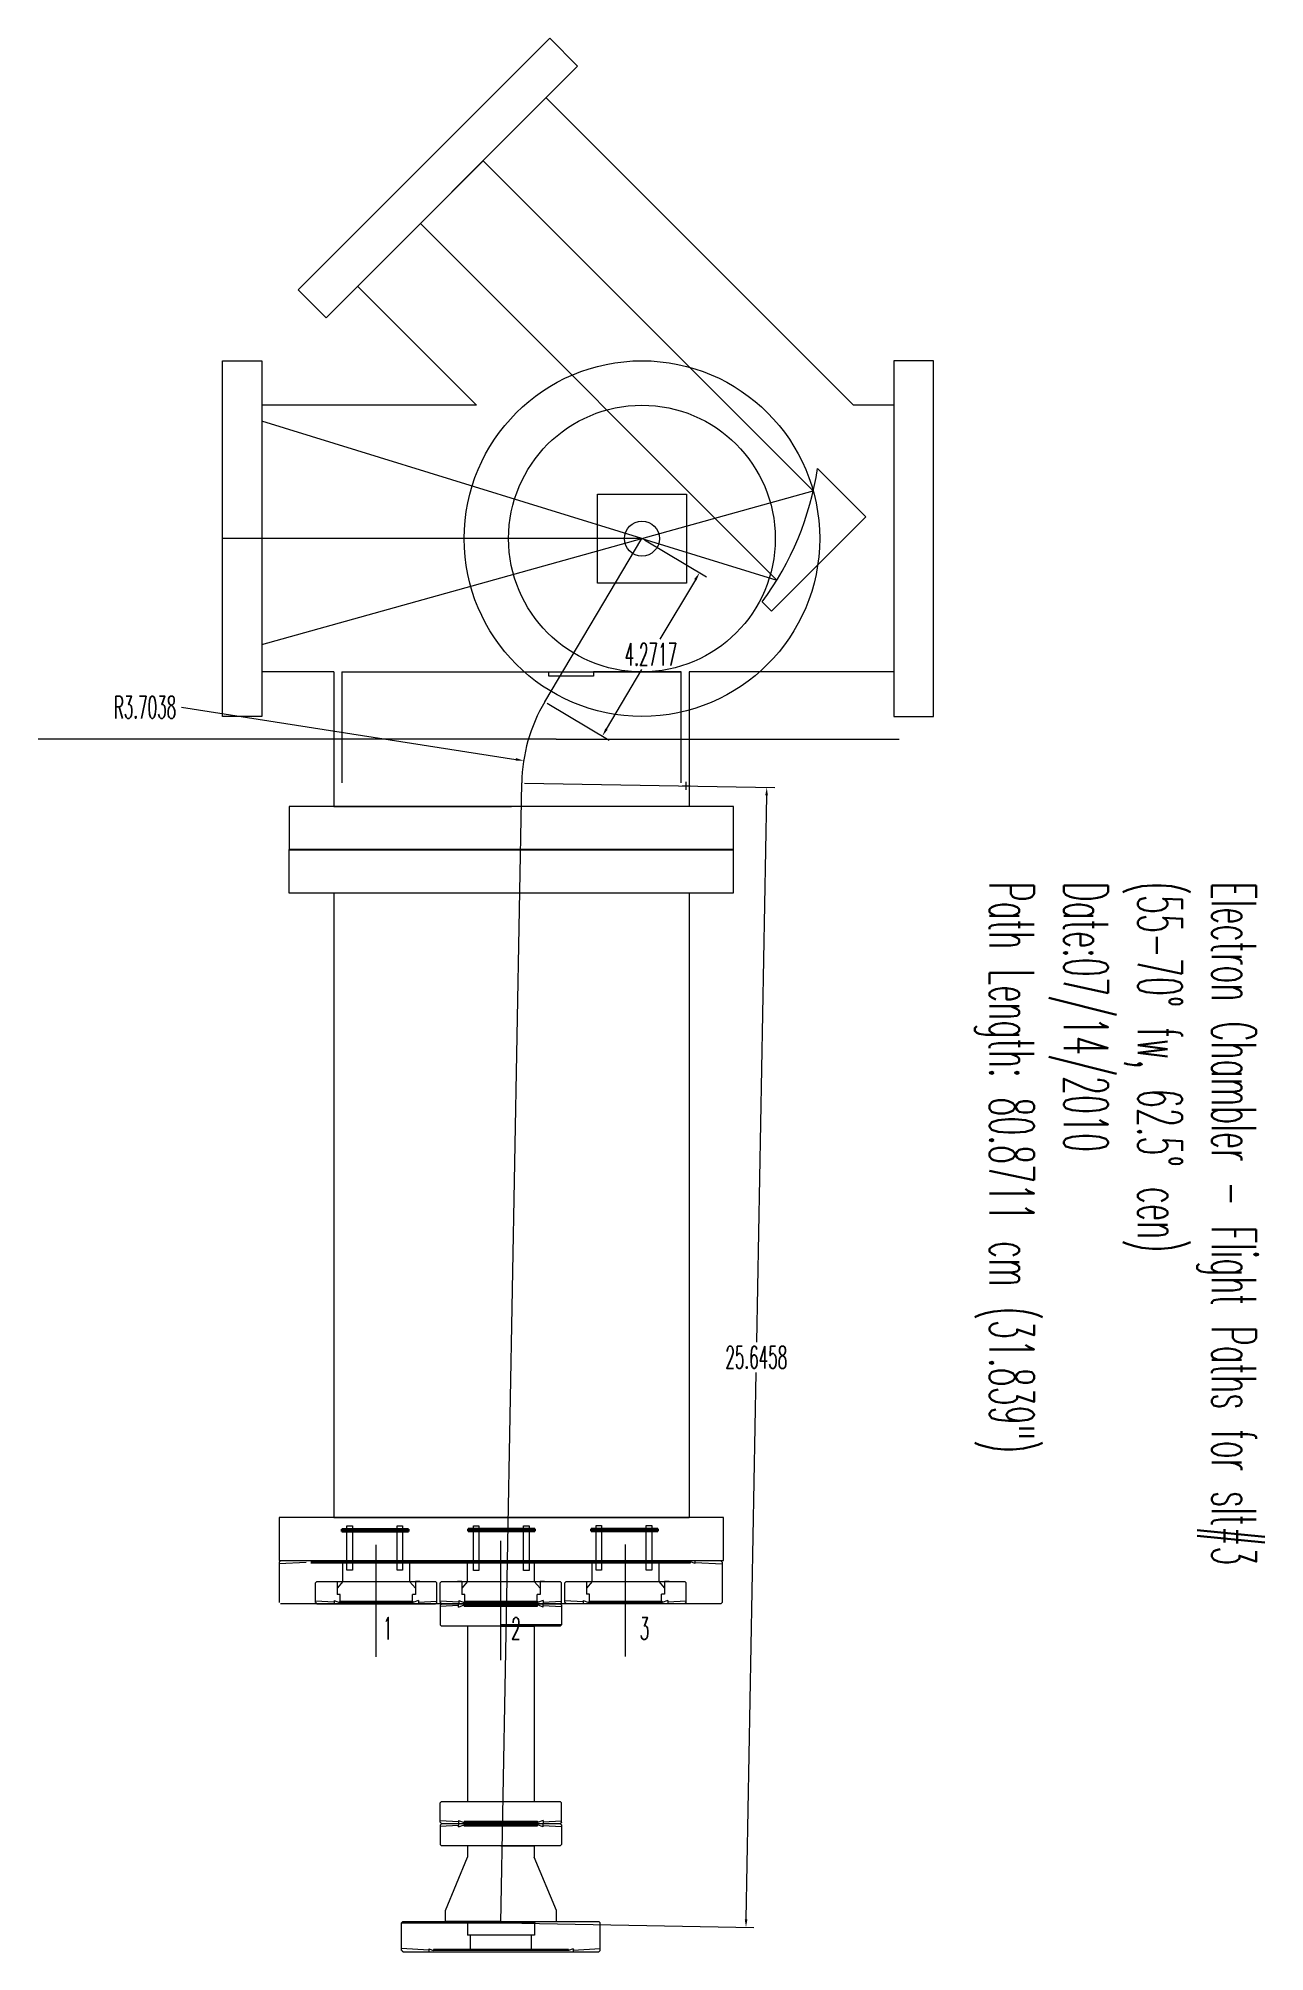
# Model space of a CAD drawing. Extents: x -68 to 52, y -55 to 1.
# Drawn here: x -67.6 to -40, y -54.8 to -11.75 of the extents above; entities that cross this region are included whole.
import ezdxf

# ---------------------------------------------------------------- set-up
doc = ezdxf.new("R2010")
doc.units = 0
doc.header["$LTSCALE"] = 0.1
doc.header["$MEASUREMENT"] = 0
doc.linetypes.add('DASHED', pattern=[0.75, 0.5, -0.25])
doc.linetypes.add('DOT', pattern=[0.25, 0, -0.25])
doc.layers.get('0').update_dxf_attribs({"linetype": 'CONTINUOUS'})
doc.layers.get('DEFPOINTS').update_dxf_attribs({"linetype": 'CONTINUOUS'})
doc.layers.add('3INCH', color=92, linetype='CONTINUOUS')
doc.layers.add('JUNK', color=150, linetype='CONTINUOUS')
doc.styles.get("Standard").update_dxf_attribs({"font": 'txt.shx', "width": 0.5, "height": 0.5})
doc.dimstyles.get("Standard").update_dxf_attribs({"dimtxt": 0.18, "dimasz": 0.18, "dimexe": 0.18, "dimexo": 0.0625, "dimgap": 0.09, "dimtad": 0, "dimtih": 1, "dimtoh": 1, "dimdec": 4, "dimzin": 0, "dimdsep": 46, "dimtxsty": 'Standard', "dimcen": 0.09, "dimadec": 0, "dimazin": 0, "dimtfac": 1, "dimtdec": 4, "dimtofl": 0, "dimtmove": 0, "dimatfit": 3, "dimfxl": 1, "dimtolj": 1, "dimtzin": 0, "dimarcsym": 0})

# ---------------------------------------------------------------- blocks, each defined once
blk = doc.blocks.new('0001')
at = {"color": 7, "linetype": 'Continuous'}
for p, q in [((29.169, 16.877), (29.199, 16.907)), ((29.169, 16.007), (29.169, 16.877)), ((29.199, 16.907), (39.109, 16.907)), ((39.139, 16.007), (39.139, 16.877)), ((29.779, 15.975), (29.169, 16.007)), ((29.169, 15.967), (29.169, 16.007)), ((29.199, 15.937), (29.169, 15.967)), ((29.199, 15.937), (39.109, 15.937)), ((29.779, 16.001), (29.884, 15.963)), ((29.779, 16.001), (29.779, 15.975)), ((29.779, 15.975), (29.779, 15.937)), ((38.424, 15.987), (29.884, 15.987)), ((29.884, 15.987), (29.884, 15.963)), ((38.424, 15.963), (29.884, 15.963)), ((38.529, 15.975), (39.139, 16.007)), ((39.139, 15.967), (39.109, 15.937)), ((39.139, 15.967), (39.139, 16.007))]:
    blk.add_line(p, q, dxfattribs=at)
blk = doc.blocks.new('A$C5B9C110C')
at = {"color": 7, "linetype": 'Continuous'}
for p, q in [((0, 2.7), (0, 0.03)), ((0.03, 2.73), (0.06, 2.73)), ((0.038, 2.316), (0.06, 2.73)), ((0.06, 2.73), (0.47, 2.73)), ((0.47, 2.73), (0.5, 2.7)), ((0.5, 2.7), (0.5, 0.03)), ((0.038, 2.315), (0, 2.315)), ((0.072, 2.316), (0.026, 2.19)), ((0.026, 0.54), (0.026, 2.19)), ((0.05, 2.19), (0.026, 2.19)), ((0.072, 2.316), (0.038, 2.316)), ((0.05, 0.54), (0.05, 2.19)), ((0.05, 2.177), (0.209, 2.177)), ((0.05, 0.54), (0.026, 0.54)), ((0.072, 0.414), (0.026, 0.54)), ((0.05, 0.552), (0.209, 0.552)), ((0.47, 0.485), (0.209, 0.485)), ((0.038, 0.415), (0, 0.415)), ((0.03, 0), (0.06, 0)), ((0.072, 0.414), (0.038, 0.414)), ((0.038, 0.414), (0.06, 0)), ((0.47, 0), (0.5, 0.03)), ((0.06, 0), (0.47, 0))]:
    blk.add_line(p, q, dxfattribs=at)
at = {"color": 2, "linetype": 'Continuous'}
for p, q in [((0.06, 2.727), (0.063, 2.73)), ((0.032, 0.525), (0.047, 0.54)), ((0.05, 0.543), (0.059, 0.552))]:
    blk.add_line(p, q, dxfattribs=at)
at = {"color": 0}
for p, q in [((0.5, 2.245), (0.209, 2.245)), ((0.209, 2.177), (0.209, 2.245)), ((0.209, 0.485), (0.209, 0.552)), ((0.5, 0.485), (0.209, 0.485))]:
    blk.add_line(p, q, dxfattribs=at)
at = {"color": 7, "linetype": 'Continuous'}
for points in [[(0, 2.7), (0.01, 2.71), (0.02, 2.72), (0.03, 2.73)], [(0.03, 0), (0.02, 0.01), (0.01, 0.02), (0, 0.03)]]:
    blk.add_spline(points, degree=3, dxfattribs=at)
blk = doc.blocks.new('002')
at = {"color": 0}
blk.add_line((10.795, 7.264), (10.795, 4.745), dxfattribs=at)
at = {"color": 0, "rotation": 270}
blk.add_blockref('A$C5B9C110C', (9.43, 6.071), dxfattribs=at)
blk = doc.blocks.new('275')
at = {"color": 0, "linetype": 'DOT'}
blk.add_line((18.38, 6.235), (18.48, 6.235), dxfattribs=at)
at = {"color": 0}
for p, q in [((18.48, 6.235), (18.48, 6.385)), ((18.61, 6.235), (18.48, 6.385)), ((18.61, 5.767), (18.61, 6.235)), ((20.11, 6.235), (20.24, 6.385)), ((20.11, 6.235), (20.11, 5.767))]:
    blk.add_line(p, q, dxfattribs=at)
blk.add_blockref('002', (8.565, 0.664), dxfattribs=at)
blk = doc.blocks.new('rod')
at = {"color": 0, "linetype": 'ByBlock'}
for p, q in [((15.52, 5.476), (15.644, 5.476)), ((15.52, 4.476), (15.52, 5.476)), ((15.644, 5.476), (15.644, 4.476)), ((15.644, 4.476), (15.52, 4.476))]:
    blk.add_line(p, q, dxfattribs=at)
blk = doc.blocks.new('Grid')
at = {"color": 0, "linetype": 'ByBlock', "lineweight": 53}
for p, q in [((21.53, 5.11), (23.03, 5.11)), ((21.53, 5.06), (21.53, 5.11)), ((23.03, 5.06), (21.53, 5.06)), ((23.03, 5.11), (23.03, 5.06))]:
    blk.add_line(p, q, dxfattribs=at)
at = {"color": 0, "linetype": 'ByBlock'}
for name, p in [('275', (2.895, 0.004)), ('rod', (6.144, 0.509)), ('rod', (7.271, 0.509))]:
    blk.add_blockref(name, p, dxfattribs=at)
blk = doc.blocks.new('01')
at = {"color": 0, "linetype": 'ByBlock'}
for p, q in [((-34.268, -17.596), (-34.268, -20.282)), ((-35.152, -19.368), (-35.252, -19.368)), ((-33.392, -19.368), (-33.292, -19.368)), ((-33.292, -19.368), (-33.392, -19.368))]:
    blk.add_line(p, q, dxfattribs=at)
at = {"color": 0, "linetype": 'DASHED'}
blk.add_line((-35.152, -19.368), (-35.252, -19.368), dxfattribs=at)
blk.add_line((-35.152, -19.368), (-35.252, -19.368), dxfattribs=at)
at = {"color": 0, "linetype": 'DOT'}
for p, q in [((-35.152, -19.368), (-35.252, -19.368)), ((-33.392, -19.368), (-33.292, -19.368))]:
    blk.add_line(p, q, dxfattribs=at)
at = {"color": 0}
blk.add_line((-33.392, -19.368), (-33.292, -19.368), dxfattribs=at)
at = {"color": 0, "linetype": 'ByBlock', "lineweight": 53}
for p, q in [((-35.034, -20.499), (-33.534, -20.499)), ((-35.034, -20.549), (-35.034, -20.499)), ((-33.534, -20.549), (-35.034, -20.549)), ((-33.534, -20.499), (-33.534, -20.549))]:
    blk.add_line(p, q, dxfattribs=at)
at = {"color": 0, "linetype": 'DOT', "flags": 128}
blk.add_lwpolyline([(-35.252, -19.368), (-35.152, -19.368)], dxfattribs=at)
for p in [(-59.328, -25.609), (-53.722, -25.605)]:
    blk.add_blockref('Grid', p)
at = {"color": 0, "linetype": 'ByBlock'}
for name, p in [('275', (-53.632, -25.602)), ('rod', (-50.423, -25.093)), ('rod', (-49.296, -25.093))]:
    blk.add_blockref(name, p, dxfattribs=at)
at = {"color": 5}
blk.add_blockref('0001', (-68.417, -35.771), dxfattribs=at)
blk = doc.blocks.new('01A')
at = {"color": 7, "linetype": 'Continuous'}
for p, q in [((41.249, 34.878), (41.279, 34.878)), ((41.258, 34.464), (41.279, 34.878)), ((41.279, 34.878), (41.689, 34.878)), ((41.689, 34.878), (41.719, 34.848)), ((45.694, 34.878), (45.664, 34.848)), ((46.104, 34.878), (45.694, 34.878)), ((46.134, 34.878), (46.104, 34.878)), ((46.126, 34.464), (46.104, 34.878)), ((41.219, 34.848), (41.219, 32.178)), ((41.257, 34.463), (41.219, 34.463)), ((41.291, 34.464), (41.245, 34.338)), ((41.291, 34.464), (41.258, 34.464)), ((41.719, 34.848), (41.719, 32.178)), ((45.664, 32.178), (45.664, 34.848)), ((46.092, 34.464), (46.126, 34.464)), ((46.092, 34.464), (46.138, 34.338)), ((46.126, 34.463), (46.164, 34.463)), ((46.164, 32.178), (46.164, 34.848)), ((41.245, 32.688), (41.245, 34.338)), ((41.269, 34.338), (41.245, 34.338)), ((41.269, 32.688), (41.269, 34.338)), ((46.114, 34.338), (46.138, 34.338)), ((46.114, 34.338), (46.114, 32.688)), ((46.138, 34.338), (46.138, 32.688)), ((41.257, 32.562), (41.219, 32.562)), ((41.269, 32.688), (41.245, 32.688)), ((41.291, 32.562), (41.245, 32.688)), ((41.291, 32.562), (41.258, 32.562)), ((41.258, 32.562), (41.279, 32.148)), ((46.092, 32.562), (46.138, 32.688)), ((46.092, 32.562), (46.126, 32.562)), ((46.126, 32.562), (46.104, 32.148)), ((46.114, 32.688), (46.138, 32.688)), ((46.126, 32.562), (46.164, 32.562)), ((41.249, 32.148), (41.279, 32.148)), ((41.279, 32.148), (41.689, 32.148)), ((41.689, 32.148), (41.719, 32.178)), ((45.694, 32.148), (45.664, 32.178)), ((46.104, 32.148), (45.694, 32.148)), ((46.134, 32.148), (46.104, 32.148))]:
    blk.add_line(p, q, dxfattribs=at)
at = {"color": 2, "linetype": 'Continuous'}
for p, q in [((41.279, 34.875), (41.282, 34.878)), ((46.132, 34.353), (46.117, 34.338)), ((41.251, 32.673), (41.266, 32.688)), ((46.104, 32.151), (46.101, 32.148))]:
    blk.add_line(p, q, dxfattribs=at)
for p, q in [((41.689, 34.878), (41.689, 33.513)), ((41.719, 33.513), (41.719, 34.263)), ((41.719, 34.263), (45.664, 34.263)), ((41.719, 33.513), (41.719, 32.763)), ((41.719, 32.763), (45.664, 32.763))]:
    blk.add_line(p, q)
at = {"color": 7, "linetype": 'Continuous'}
for points in [[(41.219, 34.848), (41.229, 34.858), (41.239, 34.868), (41.249, 34.878)], [(46.134, 34.878), (46.144, 34.868), (46.154, 34.858), (46.164, 34.848)], [(41.249, 32.148), (41.239, 32.158), (41.229, 32.168), (41.219, 32.178)], [(46.164, 32.178), (46.154, 32.168), (46.144, 32.158), (46.134, 32.148)]]:
    blk.add_spline(points, degree=3, dxfattribs=at)
blk = doc.blocks.new('4.5')
at = {"color": 7, "linetype": 'Continuous'}
for p, q in [((51.359, 36.078), (51.359, 31.668)), ((51.389, 36.108), (51.429, 36.108)), ((51.397, 35.498), (51.429, 36.108)), ((51.429, 36.108), (52.009, 36.108)), ((52.009, 36.108), (52.039, 36.078)), ((52.039, 36.078), (52.039, 31.668)), ((51.397, 35.498), (51.359, 35.498)), ((51.423, 35.498), (51.385, 35.393)), ((51.385, 32.353), (51.385, 35.393)), ((51.409, 35.393), (51.385, 35.393)), ((51.423, 35.498), (51.397, 35.498)), ((51.409, 32.353), (51.409, 35.393)), ((51.409, 34.56), (51.734, 34.56)), ((51.734, 33.118), (51.734, 34.628)), ((52.009, 34.628), (51.734, 34.628)), ((52.039, 34.658), (52.009, 34.628)), ((52.009, 34.628), (52.009, 33.118)), ((51.409, 33.185), (51.734, 33.185)), ((52.009, 33.118), (51.734, 33.118)), ((52.039, 33.088), (52.009, 33.118)), ((51.409, 32.353), (51.385, 32.353)), ((51.423, 32.248), (51.385, 32.353)), ((51.397, 32.248), (51.359, 32.248)), ((51.423, 32.248), (51.397, 32.248)), ((51.397, 32.248), (51.429, 31.638)), ((51.389, 31.638), (51.429, 31.638)), ((51.429, 31.638), (52.009, 31.638)), ((52.009, 31.638), (52.039, 31.668))]:
    blk.add_line(p, q, dxfattribs=at)
at = {"color": 2, "linetype": 'Continuous'}
blk.add_line((51.398, 32.23), (51.416, 32.248), dxfattribs=at)
at = {"color": 7, "linetype": 'Continuous'}
for points in [[(51.359, 36.078), (51.369, 36.088), (51.379, 36.098), (51.389, 36.108)], [(51.389, 31.638), (51.379, 31.648), (51.369, 31.658), (51.359, 31.668)]]:
    blk.add_spline(points, degree=3, dxfattribs=at)
blk = doc.blocks.new('reducer')
at = {"color": 7, "linetype": 'Continuous'}
for p, q in [((49.174, 35.013), (49.174, 32.343)), ((49.204, 35.043), (49.233, 35.043)), ((49.212, 34.629), (49.233, 35.043)), ((49.233, 35.043), (49.644, 35.043)), ((49.644, 35.043), (49.674, 35.013)), ((49.674, 35.013), (49.674, 32.343)), ((49.212, 34.629), (49.174, 34.629)), ((49.246, 34.629), (49.2, 34.503)), ((49.2, 32.853), (49.2, 34.503)), ((49.224, 34.503), (49.2, 34.503)), ((49.246, 34.629), (49.212, 34.629)), ((49.224, 32.853), (49.224, 34.503)), ((49.212, 32.728), (49.174, 32.728)), ((49.224, 32.853), (49.2, 32.853)), ((49.246, 32.727), (49.2, 32.853)), ((49.246, 32.727), (49.212, 32.727)), ((49.212, 32.727), (49.233, 32.313)), ((49.204, 32.313), (49.233, 32.313)), ((49.233, 32.313), (49.644, 32.313)), ((49.644, 32.313), (49.674, 32.343))]:
    blk.add_line(p, q, dxfattribs=at)
at = {"color": 2, "linetype": 'Continuous'}
for p, q in [((49.233, 35.04), (49.237, 35.043)), ((49.205, 32.838), (49.221, 32.853))]:
    blk.add_line(p, q, dxfattribs=at)
for p, q in [((51.123, 34.928), (49.924, 34.428)), ((51.373, 34.928), (51.123, 34.928)), ((51.373, 33.678), (51.373, 34.928)), ((49.674, 33.678), (49.674, 34.428)), ((49.674, 34.428), (49.924, 34.428)), ((49.674, 33.678), (49.674, 32.928)), ((51.373, 33.678), (51.373, 32.428)), ((49.674, 32.928), (49.924, 32.928)), ((51.123, 32.428), (49.924, 32.928)), ((51.373, 32.428), (51.123, 32.428))]:
    blk.add_line(p, q)
at = {"color": 7, "linetype": 'Continuous'}
for points in [[(49.174, 35.013), (49.184, 35.023), (49.194, 35.033), (49.204, 35.043)], [(49.204, 32.313), (49.194, 32.323), (49.184, 32.333), (49.174, 32.343)]]:
    blk.add_spline(points, degree=3, dxfattribs=at)
at = {"rotation": 180}
blk.add_blockref('4.5', (103.412, 67.551), dxfattribs=at)
blk = doc.blocks.new('SCN')
for name, p in [('reducer', (-2.863, -6.05)), ('01A', (0.145, -5.885))]:
    blk.add_blockref(name, p)
blk = doc.blocks.new('*D34')
at = {"color": 0, "lineweight": -2}
for p, q in [((-53.958, -23.038), (-52.563, -23.869)), ((-52.809, -23.931), (-53.608, -25.272)), ((-54.81, -27.293), (-54.012, -25.952)), ((-56.144, -26.708), (-54.748, -27.539))]:
    blk.add_line(p, q, dxfattribs=at)
at = {"color": 0}
for points in [[(-52.835, -23.916), (-52.784, -23.947), (-52.717, -23.777)], [(-54.836, -27.277), (-54.785, -27.308), (-54.903, -27.447)]]:
    blk.add_solid(points, dxfattribs=at)
at = {"layer": 'DEFPOINTS', "color": 0}
for p in [(-54.012, -23.006), (-56.197, -26.676), (-54.903, -27.447)]:
    blk.add_point(p, dxfattribs=at)
at = {"color": 0, "insert": (-53.81, -25.612), "char_height": 0.5, "attachment_point": 5}
blk.add_mtext('\\A1;4.2717', dxfattribs=at)
blk = doc.blocks.new('*D35')
at = {"color": 0, "lineweight": -2}
for p, q in [((-56.655, -28.505), (-51.024, -28.607)), ((-51.207, -28.784), (-51.432, -41.085)), ((-51.668, -54.066), (-51.444, -41.765)), ((-57.123, -54.146), (-51.491, -54.249))]:
    blk.add_line(p, q, dxfattribs=at)
at = {"color": 0}
for points in [[(-51.237, -28.784), (-51.177, -28.785), (-51.204, -28.604)], [(-51.698, -54.065), (-51.638, -54.066), (-51.671, -54.246)]]:
    blk.add_solid(points, dxfattribs=at)
at = {"layer": 'DEFPOINTS', "color": 0}
for p in [(-56.718, -28.504), (-51.204, -28.604), (-57.185, -54.145)]:
    blk.add_point(p, dxfattribs=at)
at = {"color": 0, "insert": (-51.438, -41.425), "char_height": 0.5, "attachment_point": 5}
blk.add_mtext('\\A1;25.6458', dxfattribs=at)
blk = doc.blocks.new('*D37')
at = {"color": 0, "lineweight": -2}
for p, q in [((-64.375, -26.8), (-56.852, -27.973)), ((-53.105, -28.571), (-52.925, -28.571)), ((-53.015, -28.661), (-53.015, -28.481))]:
    blk.add_line(p, q, dxfattribs=at)
at = {"color": 0}
blk.add_solid([(-56.848, -27.943), (-56.857, -28.003), (-56.674, -28.001)], dxfattribs=at)
at = {"layer": 'DEFPOINTS', "color": 0}
for p in [(-56.674, -28.001), (-53.015, -28.571)]:
    blk.add_point(p, dxfattribs=at)
at = {"color": 0, "insert": (-65.194, -26.8), "char_height": 0.5, "attachment_point": 5}
blk.add_mtext('\\A1;R3.7038', dxfattribs=at)

msp = doc.modelspace()

# ---------------------------------------------------------------- linework, layer by layer
at = {"color": 1}
for p, q in [((-57.58345, -14.50534), (-58.99766, -15.91955)), ((-57.58345, -14.50534), (-58.99766, -15.91955)), ((-50.15645, -21.93234), (-57.58345, -14.50534)), ((-50.97732, -23.94253), (-58.99766, -15.91955)), ((-62.562, -20.3674), (-62.562, -25.38696)), ((-54.012, -23.006), (-62.562, -20.3674)), ((-54.012, -23.006), (-50.15645, -21.93234)), ((-62.562, -25.38696), (-54.012, -23.006)), ((-54.012, -23.006), (-50.97732, -23.94253)), ((-56.10762, -26.1), (-56.10762, -26)), ((-56.10762, -26), (-55.09892, -26)), ((-55.09892, -26.1), (-56.10762, -26.1)), ((-53.12792, -26), (-55.09892, -26)), ((-55.09892, -26), (-55.09892, -26.1))]:
    msp.add_line(p, q, dxfattribs=at)
for p, q in [((-48.97246, -22.52023), (-50.0614, -21.43129)), ((-51.09378, -24.64155), (-48.97246, -22.52023)), ((-54.012, -23.006), (-63.452, -23.006)), ((-58.012, -23.006), (-58.012, -23.006)), ((-51.09378, -24.64155), (-51.30591, -24.42942)), ((-55.94542, -27.521), (-67.59582, -27.521)), ((-55.94542, -27.521), (-48.22488, -27.521)), ((-60.94542, -29.036), (-56.94542, -29.036))]:
    msp.add_line(p, q)
at = {"color": 5}
for p, q in [((-56.19721, -26.67647), (-54.012, -23.006)), ((-57.185, -54.14526), (-56.7179, -28.50371)), ((-59.42, -54.14526), (-57.185, -54.14526))]:
    msp.add_line(p, q, dxfattribs=at)
at = {"color": 3}
for p, q in [((-60.76292, -26), (-60.76292, -28.5)), ((-60.76292, -26), (-53.12792, -26)), ((-53.12792, -28.5), (-53.12792, -26)), ((-53.12792, -28.5), (-53.12792, -26))]:
    msp.add_line(p, q, dxfattribs=at)
at = {"color": 0}
for p, q in [((-60.94542, -30.9732), (-60.94542, -45.036)), ((-52.952, -30.9732), (-52.952, -45.036)), ((-52.952, -45.036), (-60.94542, -45.036))]:
    msp.add_line(p, q, dxfattribs=at)
msp.add_lwpolyline([(-53.01215, -24.00585), (-55.01215, -24.00585), (-55.01215, -22.00585), (-53.01215, -22.00585)], close=True)
for radius in [4, 3, 0.394]:
    msp.add_circle((-54.012, -23.006), radius)
msp.add_arc((-56.70681, -20.43018), 6.72039, 323.480896, 351.432982, dxfattribs=at)
at = {"color": 5}
msp.add_arc((-53.01471, -28.57117), 3.7038, 149.232584, 178.956389, dxfattribs=at)
at = {"layer": '3INCH', "color": 0}
for p, q in [((-56.16604, -13.08793), (-49.24797, -20.006)), ((-57.73325, -20.006), (-60.40868, -17.33057)), ((-57.73325, -20.006), (-62.55542, -20.006)), ((-48.342, -20.006), (-49.24797, -20.006)), ((-60.94542, -26.006), (-62.562, -26.006)), ((-60.94542, -26.006), (-60.94542, -29.036)), ((-52.952, -26.006), (-52.952, -29.036)), ((-48.342, -26.006), (-52.952, -26.006))]:
    msp.add_line(p, q, dxfattribs=at)
for points in [[(-61.11579, -18.03768), (-61.74511, -17.40835), (-56.08826, -11.7515), (-55.45893, -12.38082)], [(-62.562, -27.006), (-63.452, -27.006), (-63.452, -19.006), (-62.562, -19.006)], [(-48.342, -27.006), (-47.452, -27.006), (-47.452, -19.006), (-48.342, -19.006)], [(-61.952, -30.006), (-51.952, -30.006), (-51.952, -29.036), (-61.952, -29.036)], [(-61.9549, -30.9732), (-51.9549, -30.9732), (-51.9549, -30.0032), (-61.9549, -30.0032)], [(-62.1774, -45.99722), (-52.1774, -45.99722), (-52.1774, -45.02722), (-62.1774, -45.02722)]]:
    msp.add_lwpolyline(points, close=True, dxfattribs=at)

# ---------------------------------------------------------------- block references
at = {"color": 0, "rotation": 180}
msp.add_blockref('01', (-91.45606, -65.8337), dxfattribs=at)
at = {"rotation": 269.9999999999864}
msp.add_blockref('SCN', (-84.81304, -5.60508), dxfattribs=at)

# ---------------------------------------------------------------- texts
at = {"color": 6, "insert": (-61.17612, -47.27418), "char_height": 0.5, "width": 8.4693881, "attachment_point": 1}
msp.add_mtext('{\\C1;      1^I^I 2^I     3}', dxfattribs=at)
at = {"layer": 'JUNK', "color": 5, "linetype": 'ByBlock', "insert": (-40.18845, -30.72139), "char_height": 1, "width": 19.9018034, "attachment_point": 1, "rotation": 270}
msp.add_mtext('Electron Chambler - Flight Paths for slt#3 (55-70%%D fw, 62.5%%D cen) \\PDate:07/14/2010\\PPath Length: 80.8711 cm (31.839")', dxfattribs=at)

# ---------------------------------------------------------------- dimensions: what is measured, and where the dimension line sits
at = {"color": 5}
for p1, p2, distance, picture, middle in [((-54.012, -23.006), (-56.19721, -26.67647), 1.50673, '*D34', (-53.80994, -25.61201)), ((-57.185, -54.14526), (-56.7179, -28.50371), -5.51464, '*D35', (-51.43772, -41.42493))]:
    dim = msp.add_aligned_dim(p1=p1, p2=p2, distance=distance, dimstyle='Standard', dxfattribs=at)
    dim.commit()
    dim.dimension.update_dxf_attribs({"geometry": picture, "text_midpoint": middle})
dim = msp.add_radius_dim(center=(-53.01471, -28.57117), mpoint=(-56.6743, -28.00061), dimstyle='Standard', dxfattribs=at)
dim.commit()
dim.dimension.update_dxf_attribs({"geometry": '*D37', "text_midpoint": (-64.375, -26.8), "dimtype": 164})

doc.saveas('drawing.dxf')
